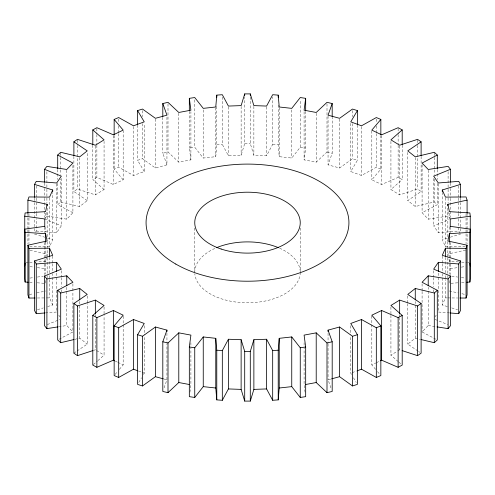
<?xml version="1.0" encoding="UTF-8"?>
<svg xmlns="http://www.w3.org/2000/svg" width="495" height="495" viewBox="0 0 495 495"><rect width="100%" height="100%" fill="white"/><g stroke="black" fill="none" stroke-linecap="round" stroke-linejoin="round"><path stroke-width="0.37" stroke-dasharray="2.48 1.86" d="M194.745 99.835L194.745 147.232L203.253 158.054L215.771 156.674L216.779 144.806L216.779 105.058M189.925 392.207L190.909 384.801L190.909 348.109M326.997 103.876L326.997 152.033L316.212 162.156L304.091 159.885L305.669 148.036L305.669 111.344M46.518 256.942L45.559 261.323L36.469 261.911M46.678 256.212L47.155 254.022L29.391 250.124M222.323 97.008L222.323 144.398L228.412 155.752L241.127 155.294L244.703 143.587L244.703 96.958M164.099 387.826L166.945 379.82L166.945 343.895M450.481 218.982L448.099 216.061L428.231 219.174L422.093 212.732L437.295 204.713L434.301 201.991L415.268 206.52L407.775 200.568L421.115 191.516L417.551 189.028L399.651 194.9L390.932 189.536L402.2 179.586L398.129 177.377L381.639 184.499L371.825 179.809L380.847 169.123L376.324 167.23L361.511 175.484L350.757 171.542L357.39 160.293L352.489 158.734L339.589 167.997L328.055 164.866L332.195 153.221L332.195 117.296M29.725 246.64L49.543 246.795L52.711 239.673L52.711 192.277M447.375 306.578L442.289 305.013L445.457 297.891L445.457 279.545M250.297 96.958L250.297 143.587L253.873 155.294L266.588 155.752L272.677 144.398L272.677 97.008M35.572 232.248L36.265 231.023L36.265 218.79M138.786 382.412L141.514 377.778M143.463 374.468L144.243 373.143L144.243 335.69M36.265 231.023L56.653 232.675L61.343 225.831L61.343 178.441M434.938 316.986L436.219 315.123M278.221 105.058L278.221 144.806L279.229 156.674L291.747 158.054L300.255 147.232L300.255 99.835M44.995 218.4L46.901 216.061L46.901 211.476M115.106 374.437L117.476 371.627M119.375 369.375L123.175 364.877L123.175 315.959M46.901 216.061L66.769 219.174L72.907 212.732L72.907 164.575M435.971 339.273L422.093 331.953L428.231 325.512L428.231 287.292M72.907 212.732L57.705 204.713L60.699 201.991L60.699 179.06M93.363 364.598L97.305 361.121M97.868 360.62L104.068 355.15L104.068 315.402M60.699 201.991L79.732 206.52L87.225 200.568L87.225 152.411M417.941 351.017L407.775 344.118L415.268 338.165L415.268 301.48M87.225 200.568L73.885 191.516L77.449 189.028L95.349 194.9L104.068 189.536L104.068 141.378M73.885 353.17L76.422 351.45M77.059 351.017L87.225 344.118L87.225 303.608M398.258 361.616L390.932 355.15L397.163 351.32M397.782 350.936L399.651 349.786L401.804 350.491M104.068 189.536L92.8 179.586L96.872 177.377L113.361 184.499L123.175 179.809L123.175 130.884M59.029 339.273L72.907 331.953L72.907 291.444M375.625 369.375L371.825 364.877L375.748 363.002M376.404 362.686L379.677 361.127M123.175 179.809L114.153 169.123L118.676 167.23L133.489 175.484L144.243 171.542L144.243 123.385M47.322 324.565L59.938 319.423M460.115 233.473L458.735 231.023L438.347 232.675L433.657 225.831L449.076 219.551M352.186 372.617L356.493 371.04M93.196 350.491L95.349 349.786L95.349 317.685M144.243 171.542L137.61 160.293L142.511 158.734L155.411 167.997L166.945 164.866L166.945 115.941M37.447 309.703L43.263 307.915M47.625 306.578L52.711 305.013L52.711 273.673M465.275 246.64L445.457 246.795L442.289 239.673L447.375 238.107M450.283 237.216L460.461 234.092M330.901 387.826L328.055 379.82L330.938 379.04M74.609 339.384L79.732 338.165L87.225 344.118M166.945 164.866L162.805 153.221L168.003 152.033L178.788 162.156L190.909 159.885L190.909 111.728M29.391 294.562L33.091 293.745M36.797 292.935L45.676 290.986M465.609 250.124L447.845 254.022L448.643 257.672M58.676 326.78L66.769 325.512L72.907 331.953M190.909 159.885L189.331 148.036L194.745 147.232M29.935 278.091L33.641 277.577M37.348 277.058L43.275 276.229M450.24 268.667L457.652 267.628M461.359 267.108L465.065 266.595M45.323 312.933L56.653 312.011L56.653 272.262M216.779 144.806L222.323 144.398M25.858 262.597L28.889 262.399M29.644 262.356L33.437 262.109M457.776 282.824L449.441 283.363L449.441 278.778M461.563 282.577L465.356 282.336M37.348 297.99L45.732 297.922M46.493 297.916L49.543 297.891L52.711 305.013M244.703 143.587L250.297 143.587M445.457 297.891L446.979 297.903M447.74 297.91L457.652 297.99M458.531 261.911L449.441 261.323L448.804 258.402M461.563 262.109L466.865 262.449M467.627 262.499L469.142 262.597M29.644 282.336L33.437 282.577M37.224 282.824L45.559 283.363L45.559 278.778M272.677 144.398L278.221 144.806M449.677 312.933L438.347 312.011L438.347 272.262M451.725 276.229L457.652 277.058M461.359 277.577L465.065 278.091M29.935 266.595L33.641 267.108M37.348 267.628L44.76 268.667M300.255 147.232L305.669 148.036M428.231 325.512L436.324 326.78M449.324 290.986L458.203 292.935M461.909 293.745L465.609 294.562M326.997 152.033L332.195 153.221M415.268 338.165L420.391 339.384M164.062 379.04L166.945 379.82M451.737 307.915L457.553 309.703M34.539 234.092L44.717 237.216M47.625 238.107L52.711 239.673M138.507 371.04L141.378 372.091M142.096 372.358L144.243 373.143M435.062 319.423L447.678 324.565M44.519 218.982L61.343 225.831M115.323 361.127L117.284 362.062M117.94 362.377L123.175 364.877M96.593 350.553L104.068 355.15M418.578 351.45L419.847 352.31M398.821 362.111L401.637 364.598M377.524 371.627L379.894 374.437M58.781 315.123L60.062 316.986M351.537 374.468L350.757 373.143L350.757 335.69M353.486 377.778L356.214 382.412M305.075 392.207L304.091 384.801L304.091 348.109M467.088 213.11L467.088 216.934M467.088 217.695L467.088 229.16M467.088 229.928L467.088 243.689M466.043 213.76L466.043 229.049M466.043 229.816L466.043 232.873M466.043 233.634L466.043 243.571M460.461 198.161L460.461 231.796M458.735 185.922L458.735 197.387M458.735 198.149L458.735 212.677M458.735 213.438L458.735 218.023M458.735 218.79L458.735 231.023M450.481 183.057L450.481 187.642M450.481 188.403L450.481 197.579M450.481 198.34L450.481 217.454M450.24 227.1L450.24 232.737M450.24 242.389L450.24 274.552M449.441 213.166L449.441 218.518M449.441 226.927L449.441 232.273M449.441 242.21L449.441 274.193M448.099 171.728L448.099 188.546M448.099 189.307L448.099 203.068M448.099 211.476L448.099 216.061M447.845 208.16L447.845 237.204M447.845 241.739L447.845 257.029M447.845 257.796L447.845 275.375M447.845 276.142L447.845 277.67M445.457 197.876L445.457 246.795M445.457 257.375L445.457 272.665M445.457 275.721L445.457 278.778M442.289 192.277L442.289 239.673M442.289 256.094L442.289 262.975M442.289 263.736L442.289 272.912M442.289 273.673L442.289 305.013M438.347 183.75L438.347 232.675M437.295 169.55L437.295 179.487M437.295 183.311L437.295 204.713M434.301 153.066L434.301 169.123M434.301 169.884L434.301 174.469M434.301 179.06L434.301 201.991M433.657 178.441L433.657 225.831M433.657 270.697L433.657 276.81M433.657 277.577L433.657 286.747M433.657 289.804L433.657 292.099M428.231 170.255L428.231 219.174M422.093 164.575L422.093 212.732M422.093 283.802L422.093 290.676M422.093 291.444L422.093 331.953M421.115 156.352L421.115 191.516M417.551 140.104L417.551 144.695M417.551 145.456L417.551 189.028M415.268 157.596L415.268 206.52M407.775 152.411L407.775 200.568M407.775 295.961L407.775 302.841M407.775 303.608L407.775 344.118M402.2 145.19L402.2 179.586M399.651 145.976L399.651 194.9M399.651 314.628L399.651 316.918M399.651 317.685L399.651 349.786M398.129 128.459L398.129 133.811M398.129 134.572L398.129 144.509M398.129 145.276L398.129 177.377M390.932 141.378L390.932 189.536M390.932 306.993L390.932 314.641M390.932 315.402L390.932 355.15M381.639 135.574L381.639 184.499M380.847 135.494L380.847 169.123M376.324 119.072L376.324 122.896M376.324 125.953L376.324 132.833M376.324 133.594L376.324 167.23M371.825 130.884L371.825 179.809M371.825 315.959L371.825 364.877M361.511 126.565L361.511 175.484M357.39 125.13L357.39 160.293M352.489 110.577L352.489 116.696M352.489 123.571L352.489 158.734M350.757 123.385L350.757 171.542M350.757 325.753L350.757 334.923M339.589 119.078L339.589 167.997M328.055 115.941L328.055 164.866M328.055 333.191L328.055 343.128M328.055 343.895L328.055 379.82M316.212 113.237L316.212 162.156M304.091 111.728L304.091 159.885M304.091 342.763L304.091 347.348M300.236 228.009L300.236 271.576M291.747 109.896L291.747 158.054M279.229 107.755L279.229 156.674M266.588 106.833L266.588 155.752M253.873 106.369L253.873 155.294M241.127 106.369L241.127 155.294M228.412 106.833L228.412 155.752M215.771 107.755L215.771 156.674M203.253 109.896L203.253 158.054M194.764 228.009L194.764 271.576M190.909 342.763L190.909 347.348M189.331 111.344L189.331 148.036M178.788 113.237L178.788 162.156M168.003 103.876L168.003 152.033M166.945 333.191L166.945 343.128M162.805 117.296L162.805 153.221M155.411 119.078L155.411 167.997M144.243 325.753L144.243 334.923M142.511 110.577L142.511 116.696M142.511 123.571L142.511 158.734M137.61 125.13L137.61 160.293M133.489 126.565L133.489 175.484M118.676 119.072L118.676 122.896M118.676 125.953L118.676 132.833M118.676 133.594L118.676 167.23M114.153 135.494L114.153 169.123M113.361 135.574L113.361 184.499M104.068 306.993L104.068 314.641M96.872 128.459L96.872 133.811M96.872 134.572L96.872 144.509M96.872 145.276L96.872 177.377M95.349 145.976L95.349 194.9M95.349 314.628L95.349 316.918M92.8 145.19L92.8 179.586M87.225 295.961L87.225 302.841M79.732 157.596L79.732 206.52M79.732 301.48L79.732 338.165M77.449 140.104L77.449 144.695M77.449 145.456L77.449 189.028M73.885 156.352L73.885 191.516M72.907 283.802L72.907 290.676M66.769 170.255L66.769 219.174M66.769 287.292L66.769 325.512M61.343 270.697L61.343 276.81M61.343 277.577L61.343 286.747M61.343 289.804L61.343 292.099M60.699 153.066L60.699 169.123M60.699 169.884L60.699 174.469M57.705 169.55L57.705 179.487M57.705 183.311L57.705 204.713M56.653 183.75L56.653 232.675M52.711 256.094L52.711 262.975M52.711 263.736L52.711 272.912M49.543 197.876L49.543 246.795M49.543 257.375L49.543 272.665M49.543 275.721L49.543 278.778M49.543 279.545L49.543 297.891M47.155 208.16L47.155 237.204M47.155 241.739L47.155 257.029M47.155 257.796L47.155 275.375M47.155 276.142L47.155 277.67M46.901 171.728L46.901 188.546M46.901 189.307L46.901 203.068M45.559 213.166L45.559 218.518M45.559 226.927L45.559 232.273M45.559 242.21L45.559 274.193M44.76 227.1L44.76 232.737M44.76 242.389L44.76 274.552M44.519 183.057L44.519 187.642M44.519 188.403L44.519 197.579M44.519 198.34L44.519 217.454M36.265 185.922L36.265 197.387M36.265 198.149L36.265 212.677M36.265 213.438L36.265 218.023M34.539 198.161L34.539 231.796M28.957 213.76L28.957 229.049M28.957 229.816L28.957 232.873M28.957 233.634L28.957 243.571M27.912 213.11L27.912 216.934M27.912 217.695L27.912 229.16M27.912 229.928L27.912 243.689M300.236 272.343A52.736 30.449 0 0 1 248.75 302.785A52.736 30.449 0 0 1 194.82 273.785M194.764 272.343A52.736 30.449 0 0 1 215.393 248.187M279.607 248.187A52.736 30.449 0 0 1 300.224 271.625"/><path stroke-width="0.74" d="M305.669 110.577L305.669 98.344L300.255 97.546L291.747 108.368L279.229 106.988L278.221 95.12L272.677 94.712L266.588 106.066L253.873 105.608L250.297 93.901L244.703 93.901L241.127 105.608L228.412 106.066L222.323 94.712L216.779 95.12L215.771 106.988L203.253 108.368L194.745 97.546L189.331 98.344L189.331 110.577M44.76 226.333L24.75 229.129L25.103 232.353L45.559 233.677L47.155 240.978L27.912 245.198L28.957 248.366L49.543 248.205L52.711 255.327L34.539 260.908L36.265 263.977L56.653 262.325L61.343 269.169L44.519 276.018L46.901 278.939L66.769 275.826L72.907 282.268L57.705 290.287L60.699 293.009L79.732 288.48L87.225 294.432L73.885 303.485L77.449 305.972L95.349 300.1L104.068 305.464L92.8 315.414L96.872 317.623L113.361 310.501L123.175 315.191L114.153 325.877L118.676 327.77L133.489 319.516L144.243 323.458L137.61 334.707L142.511 336.266L155.411 327.003L166.945 330.134L162.805 341.779L162.805 391.465L168.003 392.653L168.003 342.967L178.788 332.844L190.909 335.115L189.331 346.964L189.331 396.656L194.745 397.454L194.745 347.768L203.253 336.946L215.771 338.326L215.771 388.012L216.779 399.88L222.323 400.288L222.323 350.602L228.412 339.248L241.127 339.706L241.127 389.392L244.703 401.099L250.297 401.099L250.297 351.413L253.873 339.706L266.588 339.248L266.588 388.934L272.677 400.288L278.221 399.88L278.221 350.194L279.229 338.326L291.747 336.946L300.255 347.768L300.255 397.454L305.669 396.656L305.669 346.964L304.091 335.115L316.212 332.844L326.997 342.967L326.997 392.653L332.195 391.465L332.195 341.779L328.055 330.134L339.589 327.003L352.489 336.266L357.39 334.707L350.757 323.458L361.511 319.516L376.324 327.77L380.847 325.877L371.825 315.191L381.639 310.501L398.129 317.623L402.2 315.414L390.932 305.464L399.651 300.1L417.551 305.972L421.115 303.485L407.775 294.432L415.268 288.48L434.301 293.009L437.295 290.287L422.093 282.268L428.231 275.826L448.099 278.939L450.481 276.018L433.657 269.169L438.347 262.325L458.735 263.977L460.461 260.908L442.289 255.327L445.457 248.205L466.043 248.366L467.088 245.198L447.845 240.978L449.441 233.677L469.897 232.353L470.25 229.129L450.24 226.333M278.221 399.88L279.229 388.012L279.229 338.326M28.135 282.237L25.103 282.039L24.75 278.815L24.75 216.185L25.103 212.961L45.559 211.637L47.155 204.336L27.912 200.116L28.957 196.948L49.543 197.109L52.711 189.987L34.539 184.406L36.265 181.337L56.653 182.989L61.343 176.146L44.519 169.296L46.901 166.376L66.769 169.488L72.907 163.047L57.705 155.028L60.699 152.305L79.732 156.835L87.225 150.882L73.885 141.83L77.449 139.343L95.349 145.214L104.068 139.85L92.8 129.9L96.872 127.691L113.361 134.813L123.175 130.123L114.153 119.437L118.676 117.544L133.489 125.798L144.243 121.857L137.61 110.602L142.511 109.049L155.411 118.311L166.945 115.18L162.805 103.535L168.003 102.347L178.788 112.47L190.909 110.199L189.331 98.344M24.75 265.871L25.028 263.291M466.865 282.237L469.897 282.039L470.25 278.815L470.25 216.185L469.897 212.961L449.441 211.637L447.845 204.336L467.088 200.116L466.043 196.948L445.457 197.109L442.289 189.987L460.461 184.406L458.735 181.337L438.347 182.989L433.657 176.146L450.481 169.296L448.099 166.376L428.231 169.488L422.093 163.047L437.295 155.028L434.301 152.305L415.268 156.835L407.775 150.882L421.115 141.83L417.551 139.343L399.651 145.214L390.932 139.85L402.2 129.9L398.129 127.691L381.639 134.813L371.825 130.123L380.847 119.437L376.324 117.544L361.511 125.798L350.757 121.857L357.39 110.602L352.489 109.049L339.589 118.311L328.055 115.18L332.195 103.535L326.997 102.347L316.212 112.47L304.091 110.199L305.669 98.344M250.297 401.099L253.873 389.392L253.873 339.706M459.942 298.009L466.043 298.052L467.088 294.884L467.088 245.198M222.323 400.288L228.412 388.934L228.412 339.248M450.431 312.995L458.735 313.663L460.461 310.594L460.461 260.908M194.745 397.454L203.253 386.632L203.253 336.946M437.06 326.892L448.099 328.624L450.481 325.704L450.481 276.018M168.003 392.653L178.788 382.53L178.788 332.844M421.121 339.564L434.301 342.695L437.295 339.972L437.295 290.287M137.61 334.707L137.61 384.398L142.511 385.952L155.411 376.689L163.338 378.842M402.515 350.726L417.551 355.657L421.115 353.17L421.115 303.485M114.153 325.877L114.153 375.563L118.676 377.456L133.489 369.202L137.789 370.78M380.333 360.812L381.639 360.187L398.129 367.309L402.2 365.1L402.2 315.414M92.8 315.414L92.8 365.1L96.872 367.309L113.361 360.187L114.667 360.812M357.211 370.78L361.511 369.202L376.324 377.456L380.847 375.563L380.847 325.877M73.885 303.485L73.885 353.17L77.449 355.657L92.485 350.726M331.662 378.842L339.589 376.689L352.489 385.952L357.39 384.398L357.39 334.707M57.705 290.287L57.705 339.972L60.699 342.695L73.879 339.564M326.997 342.967L332.195 341.779M305.607 384.516L316.212 382.53L326.997 392.653M44.519 276.018L44.519 325.704L46.901 328.624L57.94 326.892M300.255 347.768L305.669 346.964M470.25 216.185L450.24 218.976L450.24 226.623M279.229 388.012L291.747 386.632L300.255 397.454M34.539 260.908L34.539 310.594L36.265 313.663L44.569 312.995M266.588 339.248L272.677 350.602L278.221 350.194M253.873 389.392L266.588 388.934M27.912 245.198L27.912 294.884L28.957 298.052L35.058 298.009M241.127 339.706L244.703 351.413L250.297 351.413M228.412 388.934L241.127 389.392M215.771 338.326L216.779 350.194L222.323 350.602M203.253 386.632L215.771 388.012M24.75 216.185L44.76 218.976L44.76 226.623M189.331 346.964L194.745 347.768M178.788 382.53L189.393 384.516M162.805 341.779L168.003 342.967M469.972 263.291L470.25 265.871M469.897 232.353L469.897 282.039M467.088 200.116L467.088 213.11M466.043 248.366L466.043 298.052M460.461 184.406L460.461 197.4M458.735 263.977L458.735 313.663M450.481 169.296L450.481 182.29M449.441 233.677L449.441 242.086M448.099 278.939L448.099 328.624M447.845 204.336L447.845 205.864M445.457 248.205L445.457 256.614M442.289 189.987L442.289 191.516M438.347 262.325L438.347 271.501M437.295 155.028L437.295 168.789M434.301 293.009L434.301 342.695M428.231 275.826L428.231 285.764M421.115 141.83L421.115 155.585M417.551 305.972L417.551 355.657M415.268 288.48L415.268 299.945M402.2 129.9L402.2 144.429M399.651 300.1L399.651 313.861M398.129 317.623L398.129 367.309M381.639 310.501L381.639 360.187M380.847 119.437L380.847 134.727M376.324 327.77L376.324 377.456M361.511 319.516L361.511 369.202M357.39 110.602L357.39 124.363M352.489 336.266L352.489 385.952M339.589 327.003L339.589 376.689M332.195 103.535L332.195 116.529M328.055 330.134L328.055 331.662M316.212 332.844L316.212 382.53M291.747 336.946L291.747 386.632M278.221 95.12L278.221 97.41M272.677 350.602L272.677 400.288M250.297 93.901L250.297 95.43M244.703 93.901L244.703 95.43M244.703 351.413L244.703 401.099M216.779 95.12L216.779 97.41M216.779 350.194L216.779 399.88M166.945 330.134L166.945 331.662M162.805 103.535L162.805 116.529M155.411 327.003L155.411 376.689M142.511 336.266L142.511 385.952M137.61 110.602L137.61 124.363M133.489 319.516L133.489 369.202M118.676 327.77L118.676 377.456M114.153 119.437L114.153 134.727M113.361 310.501L113.361 360.187M96.872 317.623L96.872 367.309M95.349 300.1L95.349 313.861M92.8 129.9L92.8 144.429M79.732 288.48L79.732 299.945M77.449 305.972L77.449 355.657M73.885 141.83L73.885 155.585M66.769 275.826L66.769 285.764M60.699 293.009L60.699 342.695M57.705 155.028L57.705 168.789M56.653 262.325L56.653 271.501M52.711 189.987L52.711 191.516M49.543 248.205L49.543 256.614M47.155 204.336L47.155 205.864M46.901 278.939L46.901 328.624M45.559 233.677L45.559 242.086M44.519 169.296L44.519 182.29M36.265 263.977L36.265 313.663M34.539 184.406L34.539 197.4M28.957 248.366L28.957 298.052M27.912 200.116L27.912 213.11M25.103 232.353L25.103 282.039M216.791 247.593A52.736 30.449 0 0 1 278.209 247.593M175.787 264.064A101.419 58.552 0 0 0 345.467 237.81A101.419 58.552 0 0 0 221.253 166.097A101.419 58.552 0 0 0 175.787 264.064M221.129 249.028A52.736 30.449 0 0 0 300.236 222.657A52.736 30.449 0 0 0 221.129 196.286A52.736 30.449 0 0 0 221.129 249.028"/></g></svg>
